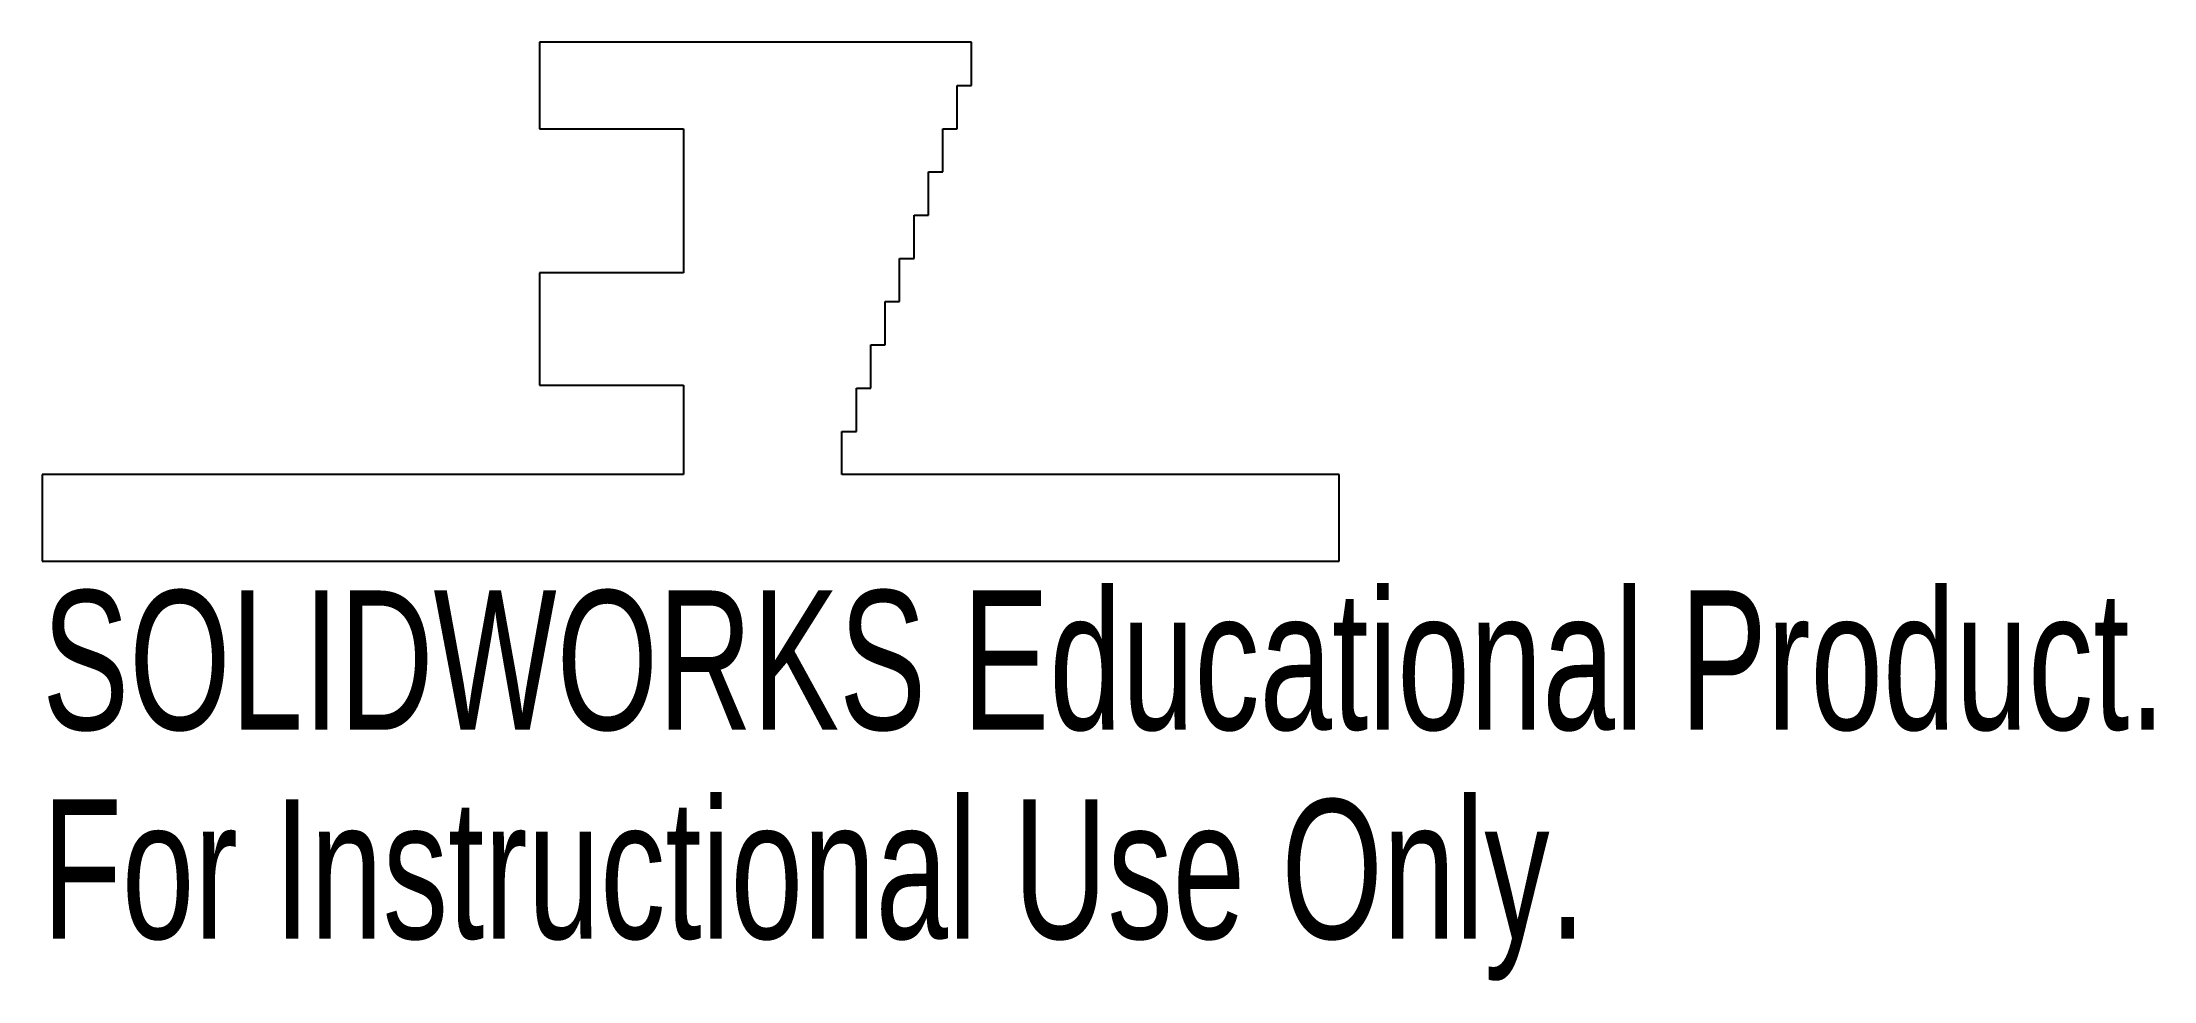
# Model space of a CAD drawing. Header units: millimetres. Extents: x -31.8 to 41.5, y -17.6 to 15.
import ezdxf

# ---------------------------------------------------------------- set-up
doc = ezdxf.new("R2010")
doc.units = ezdxf.units.MM
doc.styles.add('SLDTEXTSTYLE0', font='TXT', dxfattribs={"width": 0.7})

msp = doc.modelspace()

# ---------------------------------------------------------------- linework, layer by layer
at = {"color": 7, "linetype": 'Continuous', "lineweight": 25}
for p, q in [((-14.5, 15), (-14.5, 12)), ((0.5, 15), (-14.5, 15)), ((0.5, 13.5), (0.5, 15)), ((0, 13.5), (0.5, 13.5)), ((0, 12), (0, 13.5)), ((-14.5, 12), (-9.5, 12)), ((-9.5, 12), (-9.5, 7)), ((-0.5, 12), (0, 12)), ((-0.5, 10.5), (-0.5, 12)), ((-1, 10.5), (-0.5, 10.5)), ((-1, 9), (-1, 10.5)), ((-1.5, 9), (-1, 9)), ((-1.5, 7.5), (-1.5, 9)), ((-2, 7.5), (-1.5, 7.5)), ((-2, 6), (-2, 7.5)), ((-14.5, 7), (-14.5, 3.1)), ((-9.5, 7), (-14.5, 7)), ((-2.5, 6), (-2, 6)), ((-2.5, 4.5), (-2.5, 6)), ((-3, 4.5), (-2.5, 4.5)), ((-3, 3), (-3, 4.5)), ((-14.5, 3.1), (-9.5, 3.1)), ((-9.5, 3.1), (-9.5, 0)), ((-3.5, 3), (-3, 3)), ((-3.5, 1.5), (-3.5, 3)), ((-4, 1.5), (-3.5, 1.5)), ((-4, 0), (-4, 1.5)), ((-31.75, 0), (-31.75, -3)), ((-9.5, 0), (-31.75, 0)), ((13.25, 0), (-4, 0)), ((13.25, -3), (13.25, 0)), ((-31.75, -3), (13.25, -3))]:
    msp.add_line(p, q, dxfattribs=at)

# ---------------------------------------------------------------- texts
at = {"color": 7, "linetype": 'Continuous', "char_height": 4.83362, "attachment_point": 1, "style": 'SLDTEXTSTYLE0'}
for s, insert in [('SOLIDWORKS Educational Product.', (-31.75, -4.02)), ('For Instructional Use Only.', (-31.75, -11.27))]:
    msp.add_mtext(s, dxfattribs=dict(at, insert=insert))

doc.saveas('drawing.dxf')
